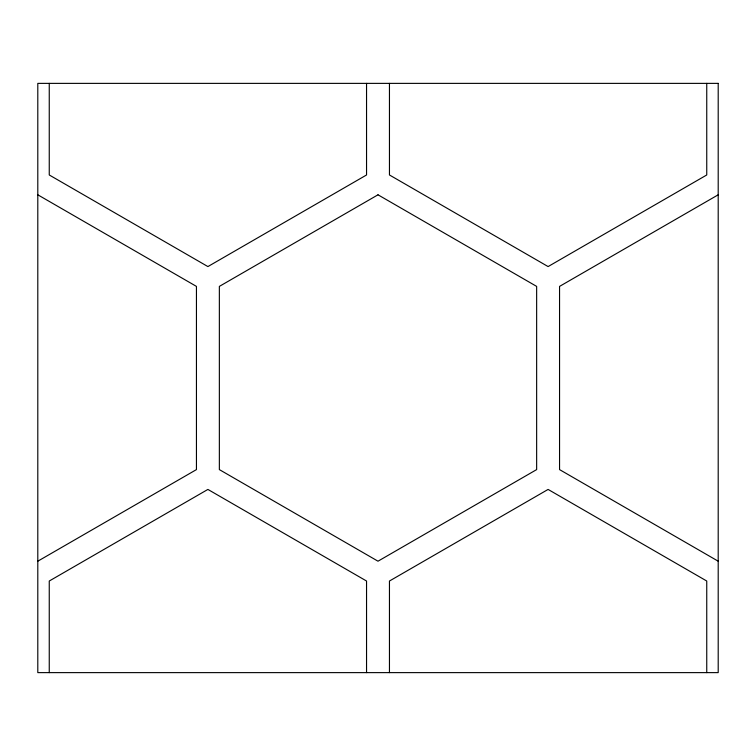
<?xml version="1.0" encoding="UTF-8"?>
<svg xmlns="http://www.w3.org/2000/svg" width="756" height="756" viewBox="0 0 756 756"><rect width="100%" height="100%" fill="white"/><g stroke="black" fill="none" stroke-linecap="round" stroke-linejoin="round"><path stroke-width="1.13" d="M37.8 561.198L196.447 469.599L196.447 286.401L37.8 194.802M718.2 194.802L559.553 286.401L559.553 469.599L718.2 561.198M706.747 83.377L706.747 174.976L548.1 266.575L389.453 174.976L389.453 83.377M706.747 672.623L706.747 581.024L548.1 489.425L389.453 581.024L389.453 672.623M366.547 83.377L366.547 174.976L207.9 266.575L49.253 174.976L49.253 83.377M366.547 672.623L366.547 581.024L207.9 489.425L49.253 581.024L49.253 672.623M378 194.802L219.353 286.401L219.353 469.599L378 561.198L536.647 469.599L536.647 286.401L378 194.802M718.2 83.377L37.8 83.377L37.8 672.623L718.2 672.623L718.2 83.377"/></g></svg>
